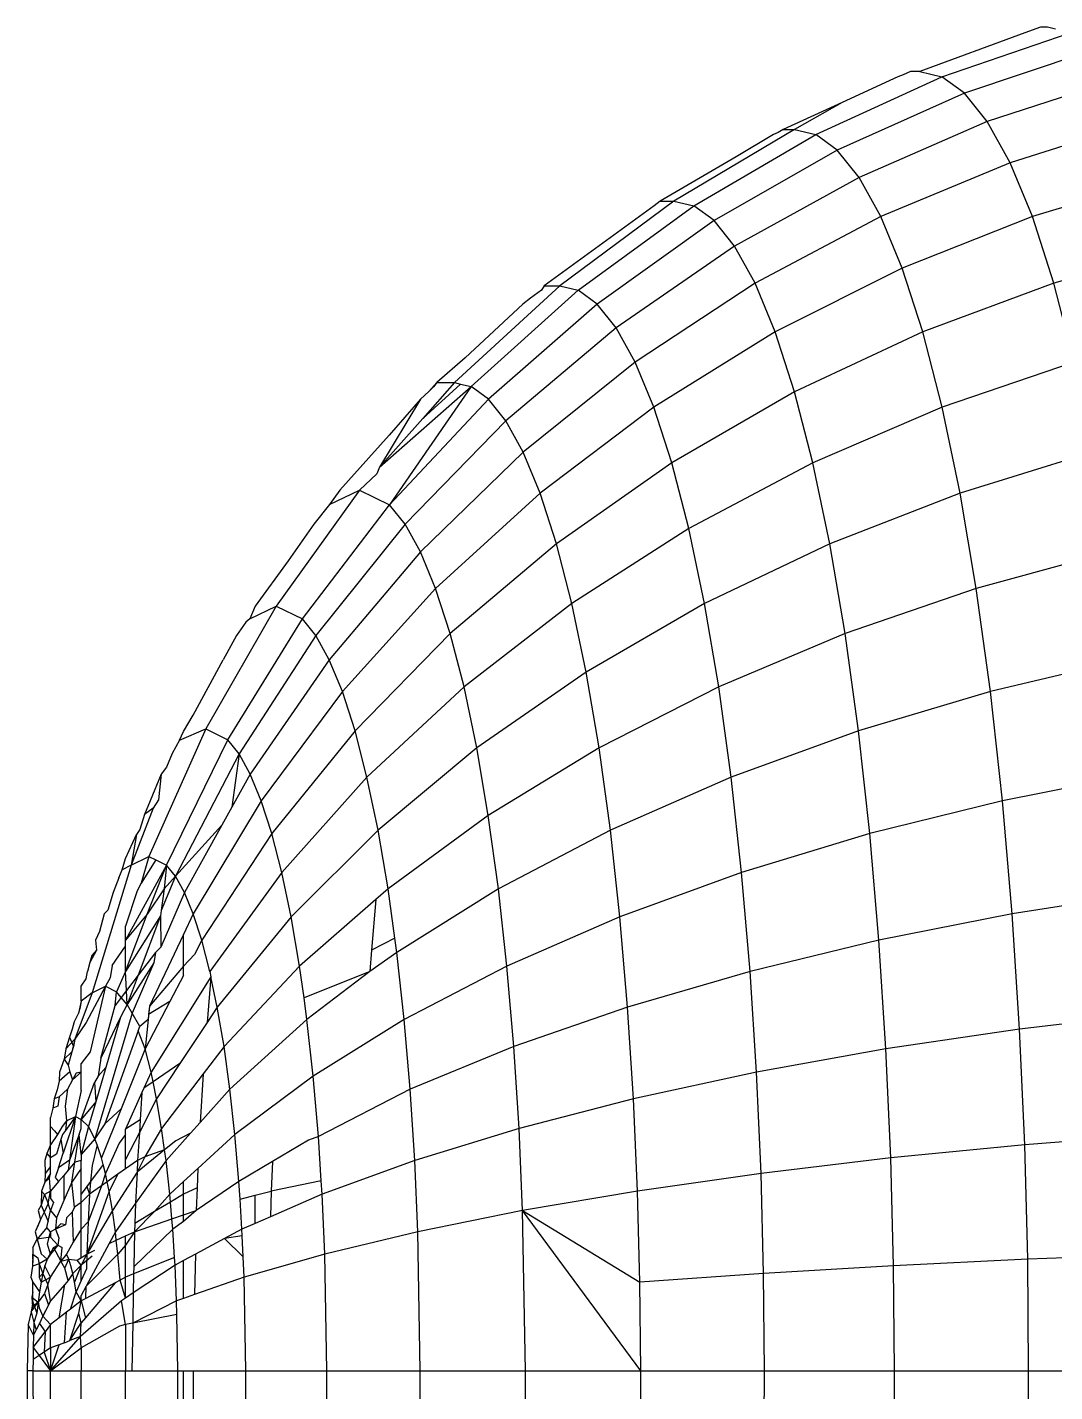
# Model space of a CAD drawing. Header units: millimetres. Extents: x 153 to 4750, y 92 to 3343.
# Drawn here: x 2133.38 to 2138.89, y 1089 to 1096.33 of the extents above; entities that cross this region are included whole.
import ezdxf

# ---------------------------------------------------------------- set-up
doc = ezdxf.new("R2010")
doc.units = ezdxf.units.MM

msp = doc.modelspace()

# ---------------------------------------------------------------- linework, layer by layer
for p, q in [((2138.7324, 1096.2969), (2138.1699, 1096.089)), ((2138.288, 1096.0608), (2138.9766, 1096.2969)), ((2138.8175, 1096.3261), (2138.7324, 1096.2969)), ((2138.8545, 1096.3261), (2138.8175, 1096.3261)), ((2138.8979, 1096.3157), (2138.8545, 1096.3261)), ((2139.1018, 1096.2057), (2138.4091, 1095.9726)), ((2137.611, 1095.7508), (2138.288, 1096.0608)), ((2138.0519, 1096.0608), (2137.7526, 1095.9216)), ((2138.0797, 1096.0704), (2138.0519, 1096.0608)), ((2138.1205, 1096.089), (2138.0797, 1096.0704)), ((2138.1699, 1096.089), (2138.1205, 1096.089)), ((2138.1699, 1096.089), (2138.288, 1096.0608)), ((2138.4091, 1095.9726), (2138.288, 1096.0608)), ((2139.2284, 1096.0478), (2138.5316, 1095.8198)), ((2137.7526, 1095.9216), (2137.4365, 1095.7777)), ((2137.7526, 1095.9216), (2137.4982, 1095.7777)), ((2138.4091, 1095.9726), (2137.7267, 1095.6665)), ((2138.5316, 1095.8198), (2138.4091, 1095.9726)), ((2137.4982, 1095.7777), (2136.8507, 1095.3931)), ((2137.4097, 1095.7621), (2137.3854, 1095.7508)), ((2137.4365, 1095.7777), (2137.4097, 1095.7621)), ((2137.4365, 1095.7777), (2137.4982, 1095.7777)), ((2137.4982, 1095.7777), (2137.611, 1095.7508)), ((2138.5316, 1095.8198), (2137.8437, 1095.5206)), ((2138.6537, 1095.5994), (2138.5316, 1095.8198)), ((2139.3547, 1095.8198), (2138.6537, 1095.5994)), ((2136.9569, 1095.3677), (2137.611, 1095.7508)), ((2137.3854, 1095.7508), (2137.1847, 1095.6308)), ((2137.7267, 1095.6665), (2137.611, 1095.7508)), ((2137.1847, 1095.6308), (2136.7771, 1095.3931)), ((2137.7267, 1095.6665), (2137.066, 1095.2883)), ((2137.8437, 1095.5206), (2137.7267, 1095.6665)), ((2138.6537, 1095.5994), (2137.9604, 1095.31)), ((2138.7736, 1095.31), (2138.6537, 1095.5994)), ((2137.8437, 1095.5206), (2137.1762, 1095.1508)), ((2137.9604, 1095.31), (2137.8437, 1095.5206)), ((2139.4786, 1095.5206), (2138.7736, 1095.31)), ((2136.8507, 1095.3931), (2136.2387, 1094.9383)), ((2136.7771, 1095.3931), (2136.7444, 1095.3677)), ((2136.7771, 1095.3931), (2136.8507, 1095.3931)), ((2136.8507, 1095.3931), (2136.9569, 1095.3677)), ((2136.7444, 1095.3677), (2136.1539, 1094.9383)), ((2136.3373, 1094.9147), (2136.9569, 1095.3677)), ((2137.066, 1095.2883), (2136.9569, 1095.3677)), ((2137.066, 1095.2883), (2136.4384, 1094.841)), ((2137.1762, 1095.1508), (2137.066, 1095.2883)), ((2137.9604, 1095.31), (2137.2861, 1094.9523)), ((2138.0749, 1095.0335), (2137.9604, 1095.31)), ((2138.7736, 1095.31), (2138.0749, 1095.0335)), ((2138.8891, 1094.9523), (2138.7736, 1095.31)), ((2137.1762, 1095.1508), (2136.5406, 1094.7135)), ((2137.2861, 1094.9523), (2137.1762, 1095.1508)), ((2139.5981, 1095.1508), (2138.8891, 1094.9523)), ((2138.0749, 1095.0335), (2137.394, 1094.6918)), ((2138.1853, 1094.6918), (2138.0749, 1095.0335)), ((2137.2861, 1094.9523), (2136.6426, 1094.5294)), ((2137.394, 1094.6918), (2137.2861, 1094.9523)), ((2138.8891, 1094.9523), (2138.1853, 1094.6918)), ((2138.9983, 1094.5294), (2138.8891, 1094.9523)), ((2136.2387, 1094.9383), (2135.6729, 1094.4189)), ((2135.7627, 1094.3974), (2136.3373, 1094.9147)), ((2136.1401, 1094.9147), (2136.0814, 1094.8729)), ((2136.1539, 1094.9383), (2136.1401, 1094.9147)), ((2136.1539, 1094.9383), (2136.2387, 1094.9383)), ((2136.2387, 1094.9383), (2136.3373, 1094.9147)), ((2136.4384, 1094.841), (2136.3373, 1094.9147)), ((2135.7298, 1094.5528), (2136.039, 1094.841)), ((2136.4384, 1094.841), (2135.8548, 1094.3304)), ((2136.0814, 1094.8729), (2136.039, 1094.841)), ((2136.5406, 1094.7135), (2136.4384, 1094.841)), ((2136.5406, 1094.7135), (2135.9479, 1094.2142)), ((2136.6426, 1094.5294), (2136.5406, 1094.7135)), ((2137.394, 1094.6918), (2136.7426, 1094.2878)), ((2137.498, 1094.3698), (2137.394, 1094.6918)), ((2138.1853, 1094.6918), (2137.498, 1094.3698)), ((2138.2896, 1094.2878), (2138.1853, 1094.6918)), ((2135.7298, 1094.5528), (2135.5779, 1094.4189)), ((2136.6426, 1094.5294), (2136.0408, 1094.0465)), ((2136.7426, 1094.2878), (2136.6426, 1094.5294)), ((2138.9983, 1094.5294), (2138.2896, 1094.2878)), ((2135.2715, 1093.9655), (2135.7627, 1094.3974)), ((2135.7627, 1094.3974), (2135.325, 1093.7639)), ((2135.5349, 1094.3712), (2135.4911, 1094.3304)), ((2135.6729, 1094.4189), (2135.5032, 1094.2272)), ((2135.7051, 1094.4112), (2135.5032, 1094.2272)), ((2135.5779, 1094.4189), (2135.5349, 1094.3712)), ((2135.5612, 1094.3957), (2135.5349, 1094.3712)), ((2135.5779, 1094.4189), (2135.5612, 1094.3957)), ((2135.5779, 1094.4189), (2135.6729, 1094.4189)), ((2135.6729, 1094.4189), (2135.7051, 1094.4112)), ((2135.7051, 1094.4112), (2135.7627, 1094.3974)), ((2135.8548, 1094.3304), (2135.7627, 1094.3974)), ((2137.498, 1094.3698), (2136.8391, 1093.9891)), ((2137.5964, 1093.9891), (2137.498, 1094.3698)), ((2135.4911, 1094.3304), (2135.2715, 1093.9655)), ((2135.4911, 1094.3304), (2135.3231, 1094.1363)), ((2135.325, 1093.7639), (2135.8548, 1094.3304)), ((2135.9479, 1094.2142), (2135.8548, 1094.3304)), ((2135.5032, 1094.2272), (2135.2715, 1093.9655)), ((2136.7426, 1094.2878), (2136.132, 1093.8264)), ((2136.8391, 1093.9891), (2136.7426, 1094.2878)), ((2138.2896, 1094.2878), (2137.5964, 1093.9891)), ((2138.386, 1093.8264), (2138.2896, 1094.2878)), ((2135.9479, 1094.2142), (2135.408, 1093.6603)), ((2136.0408, 1094.0465), (2135.9479, 1094.2142)), ((2135.3231, 1094.1363), (2135.0585, 1093.8428)), ((2136.0408, 1094.0465), (2135.4908, 1093.5109)), ((2136.132, 1093.8264), (2136.0408, 1094.0465)), ((2139.0992, 1094.0465), (2138.386, 1093.8264)), ((2135.1629, 1093.8428), (2135.2566, 1093.9295)), ((2135.2715, 1093.9655), (2135.2566, 1093.9295)), ((2136.8391, 1093.9891), (2136.2199, 1093.5544)), ((2136.9303, 1093.636), (2136.8391, 1093.9891)), ((2137.5964, 1093.9891), (2136.9303, 1093.636)), ((2137.6872, 1093.5544), (2137.5964, 1093.9891)), ((2135.1629, 1093.8428), (2134.7162, 1093.2197)), ((2135.0585, 1093.8428), (2135.0017, 1093.7651)), ((2135.0017, 1093.7651), (2135.1629, 1093.8428)), ((2135.1629, 1093.8428), (2135.325, 1093.7639)), ((2136.132, 1093.8264), (2135.572, 1093.3147)), ((2136.2199, 1093.5544), (2136.132, 1093.8264)), ((2138.386, 1093.8264), (2137.6872, 1093.5544)), ((2138.473, 1093.3147), (2138.386, 1093.8264)), ((2134.8569, 1093.1512), (2135.325, 1093.7639)), ((2135.0017, 1093.7651), (2134.9178, 1093.6603)), ((2135.408, 1093.6603), (2135.325, 1093.7639)), ((2134.9178, 1093.6603), (2134.7805, 1093.4618)), ((2135.408, 1093.6603), (2134.929, 1093.0612)), ((2135.4908, 1093.5109), (2135.408, 1093.6603)), ((2136.9303, 1093.636), (2136.3029, 1093.2328)), ((2137.0146, 1093.2328), (2136.9303, 1093.636)), ((2135.4908, 1093.5109), (2135.0009, 1092.9315)), ((2135.572, 1093.3147), (2135.4908, 1093.5109)), ((2136.2199, 1093.5544), (2135.6504, 1093.0723)), ((2136.3029, 1093.2328), (2136.2199, 1093.5544)), ((2137.6872, 1093.5544), (2137.0146, 1093.2328)), ((2137.7691, 1093.0723), (2137.6872, 1093.5544)), ((2139.1902, 1093.5109), (2138.473, 1093.3147)), ((2134.7805, 1093.4618), (2134.6037, 1093.2197)), ((2135.572, 1093.3147), (2135.0715, 1092.7612)), ((2135.6504, 1093.0723), (2135.572, 1093.3147)), ((2138.473, 1093.3147), (2137.7691, 1093.0723)), ((2138.549, 1092.7612), (2138.473, 1093.3147)), ((2134.7162, 1093.2197), (2134.3385, 1092.5603)), ((2134.5755, 1093.1512), (2134.7162, 1093.2197)), ((2134.6037, 1093.2197), (2134.5755, 1093.1512)), ((2134.7162, 1093.2197), (2134.8569, 1093.1512)), ((2136.3029, 1093.2328), (2135.7244, 1092.7856)), ((2136.3796, 1092.8656), (2136.3029, 1093.2328)), ((2137.0146, 1093.2328), (2136.3796, 1092.8656)), ((2137.0906, 1092.7856), (2137.0146, 1093.2328)), ((2134.4566, 1092.5028), (2134.8569, 1093.1512)), ((2134.5539, 1093.1343), (2134.5034, 1093.0612)), ((2134.5755, 1093.1512), (2134.5539, 1093.1343)), ((2134.929, 1093.0612), (2134.8569, 1093.1512)), ((2134.5034, 1093.0612), (2134.4315, 1092.9315)), ((2134.929, 1093.0612), (2134.5171, 1092.4273)), ((2135.0009, 1092.9315), (2134.929, 1093.0612)), ((2135.6504, 1093.0723), (2135.1395, 1092.5507)), ((2135.7244, 1092.7856), (2135.6504, 1093.0723)), ((2137.7691, 1093.0723), (2137.0906, 1092.7856)), ((2137.8409, 1092.5507), (2137.7691, 1093.0723)), ((2134.2707, 1092.6345), (2134.4315, 1092.9315)), ((2135.0009, 1092.9315), (2134.5774, 1092.3185)), ((2135.0715, 1092.7612), (2135.0009, 1092.9315)), ((2139.2699, 1092.9315), (2138.549, 1092.7612)), ((2136.3796, 1092.8656), (2135.7928, 1092.4583)), ((2136.4488, 1092.4583), (2136.3796, 1092.8656)), ((2135.0715, 1092.7612), (2134.6366, 1092.1755)), ((2135.1395, 1092.5507), (2135.0715, 1092.7612)), ((2135.7244, 1092.7856), (2135.2037, 1092.3018)), ((2135.7928, 1092.4583), (2135.7244, 1092.7856)), ((2137.0906, 1092.7856), (2136.4488, 1092.4583)), ((2137.1571, 1092.3018), (2137.0906, 1092.7856)), ((2138.549, 1092.7612), (2137.8409, 1092.5507)), ((2138.6134, 1092.1755), (2138.549, 1092.7612)), ((2134.2191, 1092.5464), (2134.2707, 1092.6345)), ((2134.3385, 1092.5603), (2134.0327, 1091.8763)), ((2134.198, 1092.5004), (2134.3385, 1092.5603)), ((2134.198, 1092.5004), (2134.2191, 1092.5464)), ((2134.3385, 1092.5603), (2134.4566, 1092.5028)), ((2135.1395, 1092.5507), (2134.6937, 1091.9988)), ((2135.2037, 1092.3018), (2135.1395, 1092.5507)), ((2137.8409, 1092.5507), (2137.1571, 1092.3018)), ((2137.9015, 1091.9988), (2137.8409, 1092.5507)), ((2134.1274, 1091.8302), (2134.4566, 1092.5028)), ((2134.198, 1092.5004), (2134.1589, 1092.4281)), ((2134.5171, 1092.4273), (2134.4566, 1092.5028)), ((2134.1589, 1092.4281), (2134.1275, 1092.3552)), ((2134.5171, 1092.4273), (2134.1759, 1091.7697)), ((2134.5171, 1092.4273), (2134.4791, 1092.1415)), ((2134.5774, 1092.3185), (2134.5171, 1092.4273)), ((2135.7928, 1092.4583), (2135.2631, 1092.0176)), ((2135.8545, 1092.0952), (2135.7928, 1092.4583)), ((2136.4488, 1092.4583), (2135.8545, 1092.0952)), ((2136.5095, 1092.0176), (2136.4488, 1092.4583)), ((2134.0995, 1092.3185), (2134.0403, 1092.1755)), ((2134.0995, 1092.3185), (2134.0847, 1092.1796)), ((2134.1275, 1092.3552), (2134.0995, 1092.3185)), ((2134.5774, 1092.3185), (2134.4791, 1092.1415)), ((2134.6366, 1092.1755), (2134.5774, 1092.3185)), ((2139.3373, 1092.3185), (2138.6134, 1092.1755)), ((2135.2037, 1092.3018), (2134.7476, 1091.7899)), ((2135.2631, 1092.0176), (2135.2037, 1092.3018)), ((2137.1571, 1092.3018), (2136.5095, 1092.0176)), ((2137.2134, 1091.7899), (2137.1571, 1092.3018)), ((2134.0403, 1092.1755), (2134.0105, 1092.102)), ((2134.0847, 1092.1796), (2134.0562, 1092.1349)), ((2134.6366, 1092.1755), (2134.2717, 1091.5679)), ((2134.6937, 1091.9988), (2134.6366, 1092.1755)), ((2138.6134, 1092.1755), (2137.9015, 1091.9988)), ((2138.6655, 1091.5679), (2138.6134, 1092.1755)), ((2134.0562, 1092.1349), (2133.9381, 1091.8302)), ((2134.0105, 1092.102), (2133.9841, 1092.0214)), ((2134.0562, 1092.1349), (2134.0105, 1092.102)), ((2134.4791, 1092.1415), (2134.425, 1092.0441)), ((2135.8545, 1092.0952), (2135.3167, 1091.7024)), ((2135.9085, 1091.7024), (2135.8545, 1092.0952)), ((2133.9841, 1092.0214), (2133.9668, 1091.9942)), ((2134.425, 1092.0441), (2134.1759, 1091.7697)), ((2134.425, 1092.0441), (2134.2242, 1091.6825)), ((2133.9078, 1091.8651), (2133.9668, 1091.9942)), ((2133.9668, 1091.9942), (2133.9381, 1091.8302)), ((2134.6937, 1091.9988), (2134.3175, 1091.4263)), ((2134.7476, 1091.7899), (2134.6937, 1091.9988)), ((2135.2631, 1092.0176), (2134.7975, 1091.5514)), ((2135.3167, 1091.7024), (2135.2631, 1092.0176)), ((2136.5095, 1092.0176), (2135.9085, 1091.7024)), ((2136.5607, 1091.5514), (2136.5095, 1092.0176)), ((2137.9015, 1091.9988), (2137.2134, 1091.7899)), ((2137.9506, 1091.4263), (2137.9015, 1091.9988)), ((2133.9381, 1091.8302), (2134.0327, 1091.8763)), ((2134.0327, 1091.8763), (2133.9925, 1091.7333)), ((2134.0327, 1091.8763), (2134.0701, 1091.8581)), ((2133.9381, 1091.8302), (2133.7292, 1091.1448)), ((2133.8726, 1091.7622), (2133.8907, 1091.8042)), ((2133.8907, 1091.8042), (2133.9078, 1091.8651)), ((2133.9381, 1091.8302), (2133.8907, 1091.8042)), ((2134.1274, 1091.8302), (2133.9078, 1091.4263)), ((2134.0701, 1091.8581), (2133.9925, 1091.7333)), ((2134.0237, 1091.5664), (2134.1274, 1091.8302)), ((2134.0701, 1091.8581), (2134.1274, 1091.8302)), ((2134.1274, 1091.8302), (2134.1157, 1091.7024)), ((2134.1759, 1091.7697), (2134.1274, 1091.8302)), ((2133.8726, 1091.7622), (2133.85, 1091.7065)), ((2133.9925, 1091.7333), (2133.9708, 1091.691)), ((2134.1759, 1091.7697), (2134.0998, 1091.5865)), ((2134.1759, 1091.7697), (2134.1157, 1091.7024)), ((2134.2242, 1091.6825), (2134.1759, 1091.7697)), ((2134.7476, 1091.7899), (2134.3607, 1091.2589)), ((2134.7975, 1091.5514), (2134.7476, 1091.7899)), ((2137.2134, 1091.7899), (2136.5607, 1091.5514)), ((2137.2589, 1091.2589), (2137.2134, 1091.7899)), ((2133.8412, 1091.6825), (2133.8141, 1091.5873)), ((2133.85, 1091.7065), (2133.8412, 1091.6825)), ((2133.9708, 1091.691), (2133.9078, 1091.5022)), ((2134.1157, 1091.7024), (2134.0237, 1091.5664)), ((2134.2242, 1091.6825), (2134.0968, 1091.3888)), ((2134.1157, 1091.7024), (2134.0998, 1091.5865)), ((2134.2717, 1091.5679), (2134.2242, 1091.6825)), ((2135.3167, 1091.7024), (2135.2516, 1091.6453)), ((2135.3532, 1091.4369), (2135.3167, 1091.7024)), ((2135.9085, 1091.7024), (2135.3636, 1091.3614)), ((2135.9542, 1091.2868), (2135.9085, 1091.7024)), ((2139.3919, 1091.6825), (2138.6655, 1091.5679)), ((2133.8141, 1091.5873), (2133.7938, 1091.5679)), ((2134.0998, 1091.5865), (2134.0957, 1091.5569)), ((2135.2516, 1091.6453), (2134.8424, 1091.2868)), ((2135.2516, 1091.6453), (2135.2282, 1091.3732)), ((2133.7938, 1091.5679), (2133.7677, 1091.4742)), ((2133.9078, 1091.2589), (2134.0237, 1091.5664)), ((2134.0237, 1091.5664), (2133.9078, 1091.4263)), ((2134.0957, 1091.5569), (2133.9078, 1091.2589)), ((2134.0957, 1091.5569), (2133.9761, 1091.2391)), ((2134.0957, 1091.5569), (2134.0968, 1091.3888)), ((2134.2717, 1091.5679), (2134.2191, 1091.4567)), ((2134.3175, 1091.4263), (2134.2717, 1091.5679)), ((2134.7975, 1091.5514), (2134.4006, 1091.0677)), ((2134.8424, 1091.2868), (2134.7975, 1091.5514)), ((2136.5607, 1091.5514), (2135.9542, 1091.2868)), ((2136.6022, 1091.0677), (2136.5607, 1091.5514)), ((2138.6655, 1091.5679), (2137.9506, 1091.4263)), ((2138.7053, 1090.9487), (2138.6655, 1091.5679)), ((2133.7677, 1091.4742), (2133.748, 1091.4263)), ((2133.9078, 1091.4263), (2133.9078, 1091.5022)), ((2134.2191, 1091.4567), (2134.037, 1091.0722)), ((2134.2191, 1091.2868), (2134.2191, 1091.4567)), ((2135.3532, 1091.4369), (2135.2282, 1091.3732)), ((2135.3636, 1091.3614), (2135.3532, 1091.4369)), ((2133.7533, 1091.3736), (2133.7174, 1091.3076)), ((2133.7533, 1091.3736), (2133.7269, 1091.3445)), ((2133.748, 1091.4263), (2133.7533, 1091.3736)), ((2133.8371, 1091.2907), (2133.9078, 1091.3951)), ((2133.9078, 1091.3951), (2133.9078, 1091.4263)), ((2133.9078, 1091.2589), (2133.9078, 1091.3951)), ((2134.0968, 1091.3888), (2134.0688, 1091.3614)), ((2134.3175, 1091.4263), (2134.2777, 1091.3501)), ((2134.3607, 1091.2589), (2134.3175, 1091.4263)), ((2135.2282, 1091.3732), (2135.2184, 1091.2589)), ((2137.9506, 1091.4263), (2137.2589, 1091.2589)), ((2137.988, 1090.8429), (2137.9506, 1091.4263)), ((2133.7174, 1091.3076), (2133.7048, 1091.2589)), ((2133.7269, 1091.3445), (2133.7174, 1091.3076)), ((2133.8371, 1091.2907), (2133.8259, 1091.2249)), ((2134.0605, 1091.305), (2133.9168, 1091.0818)), ((2134.0605, 1091.305), (2133.9431, 1091.0344)), ((2134.0688, 1091.3614), (2133.9761, 1091.2391)), ((2134.0688, 1091.3614), (2134.0605, 1091.305)), ((2134.2777, 1091.3501), (2134.2191, 1091.2868)), ((2135.3636, 1091.3614), (2135.2184, 1091.2589)), ((2135.4032, 1091.0006), (2135.3636, 1091.3614)), ((2133.6707, 1091.1793), (2133.6967, 1091.2198)), ((2133.6967, 1091.2198), (2133.7048, 1091.2589)), ((2133.8259, 1091.2249), (2133.7999, 1091.1793)), ((2133.9078, 1091.2589), (2133.8601, 1091.15)), ((2133.913, 1091.156), (2133.9078, 1091.2589)), ((2133.9761, 1091.2391), (2133.913, 1091.156)), ((2133.9761, 1091.2391), (2133.9168, 1091.0818)), ((2134.2191, 1091.2868), (2134.037, 1091.0722)), ((2134.3667, 1091.23), (2134.045, 1090.7177)), ((2134.2191, 1091.2379), (2134.1462, 1091.0984)), ((2134.2191, 1091.2379), (2134.2191, 1091.2868)), ((2134.3667, 1091.23), (2134.3456, 1090.9845)), ((2134.3607, 1091.2589), (2134.3667, 1091.23)), ((2134.4006, 1091.0677), (2134.3667, 1091.23)), ((2134.8424, 1091.2868), (2134.4366, 1090.8557)), ((2134.8658, 1091.1169), (2134.8424, 1091.2868)), ((2135.2184, 1091.2589), (2134.8658, 1091.1169)), ((2135.2184, 1091.2589), (2134.8818, 1091.0006)), ((2135.9542, 1091.2868), (2135.4032, 1091.0006)), ((2135.9912, 1090.8557), (2135.9542, 1091.2868)), ((2137.2589, 1091.2589), (2136.6022, 1091.0677)), ((2137.2936, 1090.7177), (2137.2589, 1091.2589)), ((2133.7292, 1091.1448), (2133.6356, 1090.8955)), ((2133.6707, 1091.0996), (2133.6707, 1091.1793)), ((2133.7292, 1091.1448), (2133.6707, 1091.0996)), ((2133.7999, 1091.1793), (2133.6972, 1090.985)), ((2133.7999, 1091.1793), (2133.7185, 1090.8269)), ((2133.7292, 1091.1448), (2133.7999, 1091.1793)), ((2133.7999, 1091.1793), (2133.8601, 1091.15)), ((2133.852, 1091.0756), (2133.8601, 1091.15)), ((2133.8854, 1091.1196), (2133.8601, 1091.15)), ((2133.913, 1091.156), (2133.8854, 1091.1196)), ((2133.9168, 1091.0818), (2133.913, 1091.156)), ((2133.6707, 1091.0996), (2133.6568, 1091.0344)), ((2133.6707, 1091.0996), (2133.6649, 1091.0677)), ((2133.7761, 1090.7938), (2133.852, 1091.0756)), ((2133.8854, 1091.1196), (2133.852, 1091.0756)), ((2133.9168, 1091.0818), (2133.8815, 1091.013)), ((2133.9168, 1091.0818), (2133.8854, 1091.1196)), ((2133.9431, 1091.0344), (2133.9168, 1091.0818)), ((2134.1462, 1091.0984), (2134.0128, 1090.8429)), ((2134.037, 1091.0722), (2134.0292, 1091.0006)), ((2134.1462, 1091.0984), (2134.0322, 1091.028)), ((2134.037, 1091.0722), (2134.0322, 1091.028)), ((2134.8818, 1091.0006), (2134.8658, 1091.1169)), ((2133.6568, 1091.0344), (2133.6325, 1090.989)), ((2133.6649, 1091.0677), (2133.6568, 1091.0344)), ((2133.9431, 1091.0344), (2133.7429, 1090.3611)), ((2133.8815, 1091.013), (2133.7761, 1090.7938)), ((2133.8815, 1091.013), (2133.8022, 1090.7435)), ((2133.9854, 1090.9632), (2133.9431, 1091.0344)), ((2134.0292, 1091.0006), (2133.9854, 1090.9632)), ((2134.0292, 1091.0006), (2134.0128, 1090.8429)), ((2134.0322, 1091.028), (2134.0292, 1091.0006)), ((2134.4006, 1091.0677), (2134.3456, 1090.9845)), ((2134.4366, 1090.8557), (2134.4006, 1091.0677)), ((2134.8818, 1091.0006), (2134.4682, 1090.6263)), ((2134.9151, 1090.6977), (2134.8818, 1091.0006)), ((2135.4032, 1091.0006), (2134.9151, 1090.6977)), ((2135.4353, 1090.6263), (2135.4032, 1091.0006)), ((2136.6022, 1091.0677), (2135.9912, 1090.8557)), ((2136.6338, 1090.5748), (2136.6022, 1091.0677)), ((2139.4334, 1091.0344), (2138.7053, 1090.9487)), ((2133.6213, 1090.9487), (2133.607, 1090.9062)), ((2133.6325, 1090.989), (2133.6213, 1090.9487)), ((2133.6972, 1090.985), (2133.6356, 1090.8955)), ((2133.9753, 1090.9395), (2133.7972, 1090.4413)), ((2133.9753, 1090.9395), (2133.9854, 1090.9632)), ((2134.0128, 1090.8429), (2133.9753, 1090.9395)), ((2134.3456, 1090.9845), (2134.2001, 1090.7643)), ((2138.7053, 1090.9487), (2137.988, 1090.8429)), ((2138.7328, 1090.3279), (2138.7053, 1090.9487)), ((2133.607, 1090.9062), (2133.5871, 1090.8429)), ((2133.6356, 1090.8955), (2133.5871, 1090.8429)), ((2133.607, 1090.9062), (2133.6288, 1090.8557)), ((2133.6356, 1090.8955), (2133.6209, 1090.8278)), ((2133.6288, 1090.8557), (2133.6209, 1090.8278)), ((2133.6356, 1090.8955), (2133.6288, 1090.8557)), ((2134.4366, 1090.8557), (2134.3252, 1090.7094)), ((2134.4682, 1090.6263), (2134.4366, 1090.8557)), ((2135.9912, 1090.8557), (2135.4353, 1090.6263)), ((2136.0194, 1090.4163), (2135.9912, 1090.8557)), ((2133.5797, 1090.7889), (2133.5548, 1090.7177)), ((2133.5871, 1090.8429), (2133.5797, 1090.7889)), ((2133.6209, 1090.8278), (2133.5797, 1090.7889)), ((2133.5797, 1090.7889), (2133.6004, 1090.7561)), ((2133.6209, 1090.8278), (2133.6004, 1090.7561)), ((2133.7185, 1090.8269), (2133.6707, 1090.7653)), ((2133.7761, 1090.7938), (2133.7618, 1090.6977)), ((2134.0128, 1090.8429), (2133.8849, 1090.5224)), ((2134.045, 1090.7177), (2134.0128, 1090.8429)), ((2137.988, 1090.8429), (2137.2936, 1090.7177)), ((2138.0139, 1090.2579), (2137.988, 1090.8429)), ((2133.6101, 1090.7198), (2133.5518, 1090.6696)), ((2133.5548, 1090.7177), (2133.5518, 1090.6696)), ((2133.6004, 1090.7561), (2133.6101, 1090.7198)), ((2133.6101, 1090.7198), (2133.6242, 1090.6773)), ((2133.6707, 1090.7177), (2133.6242, 1090.6773)), ((2133.6427, 1090.7122), (2133.6242, 1090.6773)), ((2133.6707, 1090.7177), (2133.6427, 1090.7122)), ((2133.6707, 1090.7177), (2133.6707, 1090.7653)), ((2133.6707, 1090.6198), (2133.6707, 1090.7177)), ((2133.8022, 1090.7435), (2133.7483, 1090.56)), ((2133.8022, 1090.7435), (2133.7618, 1090.6977)), ((2134.045, 1090.7177), (2134.0068, 1090.6329)), ((2134.0558, 1090.6662), (2134.045, 1090.7177)), ((2134.2001, 1090.7643), (2134.0558, 1090.6662)), ((2134.2001, 1090.7643), (2134.0749, 1090.5748)), ((2134.3252, 1090.7094), (2134.1019, 1090.4163)), ((2134.3252, 1090.7094), (2134.3085, 1090.4485)), ((2137.2936, 1090.7177), (2136.6338, 1090.5748)), ((2137.3177, 1090.1751), (2137.2936, 1090.7177)), ((2133.5518, 1090.6696), (2133.5413, 1090.6245)), ((2133.6242, 1090.6773), (2133.5973, 1090.6263)), ((2133.6707, 1090.4647), (2133.7409, 1090.6633)), ((2133.7618, 1090.6977), (2133.7409, 1090.6633)), ((2133.7409, 1090.6633), (2133.7483, 1090.56)), ((2134.0068, 1090.6329), (2133.996, 1090.6089)), ((2134.0558, 1090.6662), (2134.0068, 1090.6329)), ((2134.0749, 1090.5748), (2134.0558, 1090.6662)), ((2134.9151, 1090.6977), (2134.4949, 1090.3836)), ((2134.9427, 1090.3727), (2134.9151, 1090.6977)), ((2133.5249, 1090.5748), (2133.518, 1090.5245)), ((2133.5413, 1090.6245), (2133.5249, 1090.5748)), ((2133.5516, 1090.5858), (2133.5249, 1090.5748)), ((2133.5516, 1090.5858), (2133.5448, 1090.5366)), ((2133.5973, 1090.6263), (2133.5516, 1090.5858)), ((2133.5973, 1090.6263), (2133.5843, 1090.5351)), ((2133.6707, 1090.6198), (2133.6392, 1090.48)), ((2133.7483, 1090.56), (2133.6707, 1090.4647)), ((2133.7483, 1090.56), (2133.7093, 1090.4276)), ((2133.996, 1090.6089), (2133.9078, 1090.413)), ((2134.0749, 1090.5748), (2133.9823, 1090.3949)), ((2133.996, 1090.6089), (2133.9866, 1090.4632)), ((2134.1019, 1090.4163), (2134.0749, 1090.5748)), ((2134.4682, 1090.6263), (2134.3085, 1090.4485)), ((2134.4949, 1090.3836), (2134.4682, 1090.6263)), ((2135.4353, 1090.6263), (2134.9427, 1090.3727)), ((2135.4598, 1090.2449), (2135.4353, 1090.6263)), ((2136.6338, 1090.5748), (2136.0194, 1090.4163)), ((2136.6557, 1090.0806), (2136.6338, 1090.5748)), ((2133.518, 1090.5245), (2133.5064, 1090.4748)), ((2133.5448, 1090.5366), (2133.518, 1090.5245)), ((2133.5843, 1090.5351), (2133.5918, 1090.4575)), ((2133.8849, 1090.5224), (2133.7793, 1090.2579)), ((2133.8849, 1090.5224), (2133.7972, 1090.4413)), ((2133.5064, 1090.4276), (2133.5064, 1090.4748)), ((2133.5064, 1090.4276), (2133.5266, 1090.4041)), ((2133.5064, 1090.3279), (2133.5064, 1090.4276)), ((2133.5678, 1090.4276), (2133.5439, 1090.3845)), ((2133.5918, 1090.4575), (2133.5678, 1090.4276)), ((2133.6392, 1090.48), (2133.574, 1090.2839)), ((2133.6392, 1090.48), (2133.5865, 1090.4059)), ((2133.5918, 1090.4575), (2133.5865, 1090.4059)), ((2133.5918, 1090.4575), (2133.6392, 1090.48)), ((2133.6392, 1090.48), (2133.6075, 1090.2469)), ((2133.6392, 1090.48), (2133.6707, 1090.4647)), ((2133.6587, 1090.3842), (2133.6707, 1090.4163)), ((2133.6707, 1090.4163), (2133.6707, 1090.4647)), ((2133.7093, 1090.4276), (2133.6707, 1090.4647)), ((2133.7093, 1090.4276), (2133.6707, 1090.2757)), ((2133.7429, 1090.3611), (2133.7093, 1090.4276)), ((2133.7972, 1090.4413), (2133.7429, 1090.3611)), ((2133.9866, 1090.4632), (2133.9078, 1090.413)), ((2133.9078, 1090.3836), (2133.9078, 1090.413)), ((2133.9866, 1090.4632), (2133.9823, 1090.3949)), ((2134.1019, 1090.4163), (2134.0111, 1090.2646)), ((2134.1176, 1090.3016), (2134.1019, 1090.4163)), ((2134.3085, 1090.4485), (2134.2565, 1090.3907)), ((2136.0194, 1090.4163), (2135.4598, 1090.2449)), ((2136.0389, 1089.9758), (2136.0194, 1090.4163)), ((2133.5439, 1090.3845), (2133.5064, 1090.3279)), ((2133.5266, 1090.4041), (2133.5439, 1090.3845)), ((2133.5615, 1090.357), (2133.5377, 1090.2784)), ((2133.5706, 1090.3836), (2133.5615, 1090.357)), ((2133.5615, 1090.357), (2133.574, 1090.2839)), ((2133.5865, 1090.4059), (2133.5706, 1090.3836)), ((2133.6587, 1090.3842), (2133.6075, 1090.2469)), ((2133.6366, 1090.2353), (2133.6587, 1090.3842)), ((2133.6707, 1090.2757), (2133.6587, 1090.3842)), ((2133.7429, 1090.3611), (2133.6707, 1090.2757)), ((2133.7567, 1090.3279), (2133.7429, 1090.3611)), ((2133.874, 1090.338), (2133.8007, 1090.1751)), ((2133.9078, 1090.3836), (2133.874, 1090.338)), ((2133.9823, 1090.3949), (2133.9078, 1090.2502)), ((2133.9078, 1090.2502), (2133.9078, 1090.3836)), ((2133.9823, 1090.3949), (2133.9726, 1090.2449)), ((2134.178, 1090.3503), (2134.1176, 1090.3016)), ((2134.2565, 1090.3907), (2134.1254, 1090.2449)), ((2134.2565, 1090.3907), (2134.178, 1090.3503)), ((2134.4949, 1090.3836), (2134.2969, 1090.2023)), ((2134.5164, 1090.1318), (2134.4949, 1090.3836)), ((2134.8899, 1090.3528), (2134.6972, 1090.2387)), ((2134.9427, 1090.3727), (2134.8899, 1090.3528)), ((2134.958, 1090.1345), (2134.9427, 1090.3727)), ((2139.4622, 1090.3845), (2138.7328, 1090.3279)), ((2133.4861, 1090.2812), (2133.4744, 1090.2449)), ((2133.5064, 1090.3279), (2133.4861, 1090.2812)), ((2133.4861, 1090.2812), (2133.5064, 1090.2579)), ((2133.5064, 1090.2579), (2133.5064, 1090.3279)), ((2133.5377, 1090.2784), (2133.5064, 1090.2579)), ((2133.5479, 1090.2054), (2133.574, 1090.2839)), ((2133.6707, 1090.2757), (2133.6707, 1090.2449)), ((2133.7567, 1090.3279), (2133.7291, 1090.2172)), ((2133.7793, 1090.2579), (2133.7567, 1090.3279)), ((2134.1176, 1090.3016), (2133.9698, 1090.182)), ((2134.0111, 1090.2646), (2133.9698, 1090.182)), ((2134.0111, 1090.2646), (2133.9726, 1090.2449)), ((2134.1176, 1090.3016), (2134.0111, 1090.2646)), ((2134.1254, 1090.2449), (2134.1176, 1090.3016)), ((2138.7328, 1090.3279), (2138.0139, 1090.2579)), ((2138.7486, 1089.7142), (2138.7328, 1090.3279)), ((2133.4744, 1090.2449), (2133.4765, 1090.1751)), ((2133.5064, 1090.2127), (2133.4765, 1090.1751)), ((2133.5064, 1090.2127), (2133.5064, 1090.2579)), ((2133.5064, 1090.1751), (2133.5064, 1090.2127)), ((2133.5479, 1090.2054), (2133.5303, 1090.1526)), ((2133.6075, 1090.2469), (2133.5479, 1090.2054)), ((2133.6001, 1090.1921), (2133.5769, 1090.1647)), ((2133.6075, 1090.2469), (2133.6001, 1090.1921)), ((2133.6366, 1090.2353), (2133.6001, 1090.1921)), ((2133.6206, 1090.1282), (2133.6366, 1090.2353)), ((2133.6707, 1090.2018), (2133.6206, 1090.1282)), ((2133.6707, 1090.2449), (2133.6366, 1090.2353)), ((2133.6707, 1090.2018), (2133.6707, 1090.2449)), ((2133.6707, 1090.0634), (2133.6707, 1090.2018)), ((2133.7884, 1090.2224), (2133.7209, 1090.1312)), ((2133.7291, 1090.2172), (2133.7209, 1090.1312)), ((2133.7884, 1090.2224), (2133.7793, 1090.2579)), ((2133.8007, 1090.1751), (2133.7884, 1090.2224)), ((2133.9078, 1090.1993), (2133.8667, 1090.1704)), ((2133.9078, 1090.1993), (2133.9078, 1090.2502)), ((2133.9726, 1090.2449), (2133.9078, 1090.1993)), ((2134.1254, 1090.2449), (2133.9625, 1090.0153)), ((2133.9726, 1090.2449), (2133.9698, 1090.182)), ((2134.1454, 1090.0634), (2134.1254, 1090.2449)), ((2134.2969, 1090.2023), (2134.2191, 1090.1309)), ((2134.2969, 1090.2023), (2134.2923, 1090.098)), ((2134.6972, 1090.2387), (2134.5164, 1090.1318)), ((2134.6972, 1090.2387), (2134.6902, 1090.0806)), ((2135.4598, 1090.2449), (2134.9625, 1090.0634)), ((2135.4768, 1089.8624), (2135.4598, 1090.2449)), ((2138.0139, 1090.2579), (2137.3177, 1090.1751)), ((2138.0289, 1089.6797), (2138.0139, 1090.2579)), ((2133.4755, 1090.128), (2133.4567, 1090.0806)), ((2133.4765, 1090.1751), (2133.4755, 1090.128)), ((2133.5064, 1090.1751), (2133.4755, 1090.128)), ((2133.5006, 1090.1488), (2133.4755, 1090.128)), ((2133.5006, 1090.1488), (2133.5064, 1090.1751)), ((2133.5064, 1090.0806), (2133.5006, 1090.1488)), ((2133.549, 1090.1318), (2133.5064, 1090.0806)), ((2133.5303, 1090.1526), (2133.549, 1090.1318)), ((2133.5769, 1090.1647), (2133.549, 1090.1318)), ((2133.5769, 1090.1647), (2133.5779, 1090.0288)), ((2133.6206, 1090.1282), (2133.5779, 1090.0288)), ((2133.6352, 1089.994), (2133.6206, 1090.1282)), ((2133.7209, 1090.1312), (2133.701, 1090.1043)), ((2133.7209, 1090.1312), (2133.7144, 1090.0634)), ((2133.8007, 1090.1751), (2133.779, 1090.1088)), ((2133.81, 1090.1306), (2133.779, 1090.1088)), ((2133.81, 1090.1306), (2133.8007, 1090.1751)), ((2133.8667, 1090.1704), (2133.81, 1090.1306)), ((2133.8204, 1090.0806), (2133.81, 1090.1306)), ((2133.8667, 1090.1704), (2133.8204, 1090.0806)), ((2133.9698, 1090.182), (2133.8382, 1089.9758)), ((2133.9698, 1090.182), (2133.9625, 1090.0153)), ((2134.2191, 1090.1309), (2134.1454, 1090.0634)), ((2134.2191, 1090.0634), (2134.2191, 1090.1309)), ((2134.5164, 1090.1318), (2134.2869, 1089.9758)), ((2134.5225, 1090.037), (2134.5164, 1090.1318)), ((2134.958, 1090.1345), (2134.6902, 1090.0806)), ((2134.9625, 1090.0634), (2134.958, 1090.1345)), ((2137.3177, 1090.1751), (2136.6557, 1090.0806)), ((2137.3315, 1089.6388), (2137.3177, 1090.1751)), ((2133.4567, 1090.0806), (2133.4565, 1090.0053)), ((2133.4741, 1090.0611), (2133.4565, 1090.0053)), ((2133.4567, 1090.0806), (2133.4741, 1090.0611)), ((2133.5064, 1090.0806), (2133.4741, 1090.0611)), ((2133.4741, 1090.0611), (2133.4935, 1090.0144)), ((2133.4935, 1090.0144), (2133.5064, 1090.0806)), ((2133.5064, 1090.0806), (2133.5064, 1090.0404)), ((2133.701, 1090.1043), (2133.6707, 1090.0634)), ((2133.6707, 1090.0183), (2133.6707, 1090.0634)), ((2133.7144, 1090.0634), (2133.6707, 1090.0183)), ((2133.8204, 1090.0806), (2133.7001, 1089.7424)), ((2133.701, 1090.1043), (2133.7144, 1090.0634)), ((2133.779, 1090.1088), (2133.7078, 1089.9153)), ((2133.7144, 1090.0634), (2133.7078, 1089.9153)), ((2133.779, 1090.1088), (2133.7144, 1090.0634)), ((2133.8382, 1089.9758), (2133.8204, 1090.0806)), ((2134.1454, 1090.0634), (2134.0642, 1089.9698)), ((2134.149, 1090.0211), (2134.1454, 1090.0634)), ((2134.2191, 1090.0634), (2134.149, 1090.0211)), ((2134.2923, 1090.098), (2134.2191, 1090.0634)), ((2134.2191, 1089.9526), (2134.2191, 1090.0634)), ((2134.2923, 1090.098), (2134.2869, 1089.9758)), ((2134.5225, 1090.037), (2134.6037, 1090.0581)), ((2134.6037, 1090.0581), (2134.6902, 1090.0806)), ((2134.6037, 1089.9062), (2134.6037, 1090.0581)), ((2134.6902, 1090.0806), (2134.6866, 1089.9425)), ((2134.9625, 1090.0634), (2134.6866, 1089.9425)), ((2134.9768, 1089.7424), (2134.9625, 1090.0634)), ((2136.6557, 1090.0806), (2136.0389, 1089.9758)), ((2136.6683, 1089.5921), (2136.6557, 1090.0806)), ((2133.4565, 1090.0053), (2133.4389, 1089.9758)), ((2133.4389, 1089.9758), (2133.4524, 1089.9285)), ((2133.4565, 1090.0053), (2133.4722, 1089.9671)), ((2133.4935, 1090.0144), (2133.4722, 1089.9671)), ((2133.4934, 1089.9164), (2133.5064, 1089.9758)), ((2133.5064, 1089.9758), (2133.4935, 1090.0144)), ((2133.5064, 1090.0404), (2133.5225, 1090.0191)), ((2133.5225, 1090.0191), (2133.5064, 1089.9758)), ((2133.5064, 1089.9758), (2133.5385, 1089.9372)), ((2133.5779, 1090.0288), (2133.5385, 1089.9372)), ((2133.6352, 1089.994), (2133.6215, 1089.9673)), ((2133.6707, 1090.0183), (2133.6352, 1089.994)), ((2133.6707, 1089.8752), (2133.6707, 1090.0183)), ((2133.8382, 1089.9758), (2133.7001, 1089.7424)), ((2133.8538, 1089.8624), (2133.8382, 1089.9758)), ((2133.9625, 1090.0153), (2133.8538, 1089.8624)), ((2133.9625, 1090.0153), (2133.9576, 1089.9054)), ((2134.149, 1090.0211), (2134.0642, 1089.9698)), ((2134.1567, 1089.9312), (2134.149, 1090.0211)), ((2134.2869, 1089.9758), (2134.2191, 1089.9168)), ((2134.2191, 1089.9526), (2134.2869, 1089.9758)), ((2134.5329, 1089.8752), (2134.5225, 1090.037)), ((2136.0389, 1089.9758), (2135.4768, 1089.8624)), ((2136.0538, 1089.1156), (2136.0389, 1089.9758)), ((2136.6724, 1089.1156), (2136.0389, 1089.9758)), ((2136.0389, 1089.9758), (2136.6683, 1089.5921)), ((2133.4524, 1089.9285), (2133.4233, 1089.8624)), ((2133.44, 1089.8981), (2133.4233, 1089.8624)), ((2133.4524, 1089.9285), (2133.44, 1089.8981)), ((2133.4722, 1089.9671), (2133.4524, 1089.9285)), ((2133.4722, 1089.9671), (2133.4934, 1089.9164)), ((2133.4867, 1089.8856), (2133.4934, 1089.9164)), ((2133.5385, 1089.9372), (2133.5326, 1089.8752)), ((2133.561, 1089.9047), (2133.5326, 1089.8752)), ((2133.5864, 1089.8988), (2133.5326, 1089.8752)), ((2133.5864, 1089.8988), (2133.561, 1089.9047)), ((2133.5921, 1089.9369), (2133.5864, 1089.8988)), ((2133.6215, 1089.9673), (2133.5921, 1089.9369)), ((2133.6215, 1089.9673), (2133.6267, 1089.8063)), ((2133.7078, 1089.9153), (2133.6707, 1089.8752)), ((2133.7078, 1089.9153), (2133.7001, 1089.7424)), ((2134.0642, 1089.9698), (2133.9557, 1089.8624)), ((2133.9557, 1089.8624), (2134.1567, 1089.9312)), ((2133.9576, 1089.9054), (2133.9557, 1089.8624)), ((2134.0642, 1089.9698), (2133.9576, 1089.9054)), ((2134.1567, 1089.9312), (2134.2191, 1089.9526)), ((2134.1615, 1089.8752), (2134.1567, 1089.9312)), ((2134.2191, 1089.9168), (2134.1615, 1089.8752)), ((2134.2191, 1089.9168), (2134.2191, 1089.9526)), ((2134.6037, 1089.9062), (2134.5329, 1089.8752)), ((2134.6866, 1089.9425), (2134.6037, 1089.9062)), ((2133.4233, 1089.8624), (2133.4349, 1089.822)), ((2133.4867, 1089.8856), (2133.4349, 1089.822)), ((2133.5064, 1089.8335), (2133.4349, 1089.822)), ((2133.5064, 1089.8624), (2133.4867, 1089.8856)), ((2133.4896, 1089.7956), (2133.5064, 1089.8624)), ((2133.5326, 1089.8752), (2133.5064, 1089.8624)), ((2133.5064, 1089.8624), (2133.5064, 1089.8335)), ((2133.5064, 1089.8335), (2133.5454, 1089.7895)), ((2133.5326, 1089.8752), (2133.5508, 1089.8291)), ((2133.5508, 1089.8291), (2133.5454, 1089.7895)), ((2133.6707, 1089.8752), (2133.6267, 1089.8063)), ((2133.6707, 1089.7235), (2133.6707, 1089.8752)), ((2133.8538, 1089.8624), (2133.8197, 1089.7985)), ((2133.8588, 1089.8169), (2133.8538, 1089.8624)), ((2133.8588, 1089.8169), (2133.9078, 1089.8399)), ((2133.9557, 1089.8624), (2133.9078, 1089.7894)), ((2133.9078, 1089.8399), (2133.9557, 1089.8624)), ((2133.9078, 1089.7894), (2133.9078, 1089.8399)), ((2134.1615, 1089.8752), (2133.9524, 1089.6735)), ((2133.9557, 1089.8624), (2133.9524, 1089.6735)), ((2134.1713, 1089.7233), (2134.1615, 1089.8752)), ((2134.4399, 1089.8255), (2134.2828, 1089.7417)), ((2134.5329, 1089.8752), (2134.4399, 1089.8255)), ((2134.5344, 1089.8408), (2134.4399, 1089.8255)), ((2134.5394, 1089.7277), (2134.4399, 1089.8255)), ((2134.5344, 1089.8408), (2134.5329, 1089.8752)), ((2134.5394, 1089.7277), (2134.5344, 1089.8408)), ((2135.4768, 1089.8624), (2134.9768, 1089.7424)), ((2135.4897, 1089.1156), (2135.4768, 1089.8624)), ((2133.4116, 1089.7783), (2133.4349, 1089.822)), ((2133.4116, 1089.7783), (2133.4116, 1089.7422)), ((2133.4349, 1089.822), (2133.4559, 1089.7441)), ((2133.5223, 1089.7783), (2133.4871, 1089.7142)), ((2133.5064, 1089.7424), (2133.4896, 1089.7956)), ((2133.5454, 1089.7895), (2133.5064, 1089.7424)), ((2133.5223, 1089.7783), (2133.5454, 1089.7895)), ((2133.5223, 1089.7783), (2133.5616, 1089.7043)), ((2133.5454, 1089.7895), (2133.5685, 1089.7783)), ((2133.5616, 1089.7043), (2133.5685, 1089.7783)), ((2133.6267, 1089.8063), (2133.5921, 1089.7422)), ((2133.8197, 1089.7985), (2133.6971, 1089.5693)), ((2133.7001, 1089.7424), (2133.7431, 1089.7626)), ((2133.8197, 1089.7985), (2133.8588, 1089.8169)), ((2133.867, 1089.7424), (2133.8588, 1089.8169)), ((2133.9078, 1089.7894), (2133.867, 1089.7424)), ((2133.9078, 1089.618), (2133.9078, 1089.7894)), ((2133.4084, 1089.6774), (2133.3994, 1089.618)), ((2133.4116, 1089.7422), (2133.4084, 1089.6774)), ((2133.4116, 1089.7142), (2133.4084, 1089.6774)), ((2133.4441, 1089.6897), (2133.4084, 1089.6774)), ((2133.4116, 1089.7142), (2133.4116, 1089.7422)), ((2133.4116, 1089.7422), (2133.4369, 1089.7228)), ((2133.4369, 1089.7228), (2133.4441, 1089.6897)), ((2133.4871, 1089.7142), (2133.4441, 1089.6897)), ((2133.4441, 1089.6897), (2133.4653, 1089.6388)), ((2133.4441, 1089.6897), (2133.4454, 1089.6191)), ((2133.4559, 1089.7441), (2133.4871, 1089.7142)), ((2133.4759, 1089.6797), (2133.4653, 1089.6388)), ((2133.4871, 1089.7142), (2133.4759, 1089.6797)), ((2133.5064, 1089.618), (2133.4759, 1089.6797)), ((2133.5064, 1089.7424), (2133.4871, 1089.7142)), ((2133.5064, 1089.618), (2133.5616, 1089.7043)), ((2133.5921, 1089.7422), (2133.5616, 1089.7043)), ((2133.5616, 1089.7043), (2133.6037, 1089.7142)), ((2133.5818, 1089.6664), (2133.5616, 1089.7043)), ((2133.5818, 1089.6664), (2133.6037, 1089.7142)), ((2133.6037, 1089.7142), (2133.5921, 1089.7422)), ((2133.6149, 1089.6797), (2133.6037, 1089.7142)), ((2133.6037, 1089.7142), (2133.6484, 1089.7092)), ((2133.6254, 1089.6388), (2133.6149, 1089.6797)), ((2133.6707, 1089.6834), (2133.6254, 1089.6388)), ((2133.6707, 1089.6834), (2133.6352, 1089.5921)), ((2133.6484, 1089.7092), (2133.7001, 1089.7424)), ((2133.6484, 1089.7092), (2133.6707, 1089.7235)), ((2133.6707, 1089.6834), (2133.6484, 1089.7092)), ((2133.7001, 1089.7424), (2133.6707, 1089.6834)), ((2133.7287, 1089.7303), (2133.6707, 1089.6834)), ((2133.6707, 1089.6004), (2133.6707, 1089.6834)), ((2133.867, 1089.7424), (2133.6971, 1089.5693)), ((2133.7001, 1089.7424), (2133.6987, 1089.6632)), ((2133.8787, 1089.6024), (2133.867, 1089.7424)), ((2134.1738, 1089.6834), (2133.95, 1089.534)), ((2134.1713, 1089.7233), (2133.9518, 1089.6355)), ((2134.1738, 1089.6834), (2134.1713, 1089.7233)), ((2134.2191, 1089.7076), (2134.1738, 1089.6834)), ((2134.1824, 1089.4911), (2134.1738, 1089.6834)), ((2134.2828, 1089.7417), (2134.2191, 1089.7076)), ((2134.2191, 1089.504), (2134.2191, 1089.7076)), ((2134.2828, 1089.7417), (2134.2791, 1089.525)), ((2134.5443, 1089.618), (2134.5394, 1089.7277)), ((2134.9768, 1089.7424), (2134.5443, 1089.618)), ((2134.9876, 1089.1156), (2134.9768, 1089.7424)), ((2138.0289, 1089.6797), (2137.3315, 1089.6388)), ((2138.7486, 1089.7142), (2138.0289, 1089.6797)), ((2138.0337, 1089.1156), (2138.0289, 1089.6797)), ((2139.4788, 1089.7422), (2138.7486, 1089.7142)), ((2138.7537, 1089.1156), (2138.7486, 1089.7142)), ((2133.3994, 1089.618), (2133.4116, 1089.5921)), ((2133.4653, 1089.6388), (2133.4454, 1089.6191)), ((2133.4454, 1089.6191), (2133.4556, 1089.5921)), ((2133.4653, 1089.6388), (2133.4556, 1089.5921)), ((2133.4556, 1089.5921), (2133.5064, 1089.618)), ((2133.4653, 1089.6388), (2133.4915, 1089.578)), ((2133.4915, 1089.578), (2133.5064, 1089.618)), ((2133.5996, 1089.6002), (2133.5818, 1089.6664)), ((2133.6254, 1089.6388), (2133.5996, 1089.6002)), ((2133.6352, 1089.5921), (2133.6254, 1089.6388)), ((2133.6987, 1089.6632), (2133.6707, 1089.6004)), ((2133.9078, 1089.618), (2133.8787, 1089.6024)), ((2133.9518, 1089.6355), (2133.9078, 1089.618)), ((2133.9078, 1089.5058), (2133.9078, 1089.618)), ((2133.9518, 1089.6355), (2133.95, 1089.534)), ((2133.9524, 1089.6735), (2133.9518, 1089.6355)), ((2134.5443, 1089.618), (2134.2791, 1089.525)), ((2134.553, 1089.1156), (2134.5443, 1089.618)), ((2137.3315, 1089.6388), (2136.6683, 1089.5921)), ((2137.336, 1089.1156), (2137.3315, 1089.6388)), ((2133.4116, 1089.5404), (2133.4064, 1089.5117)), ((2133.4116, 1089.5404), (2133.4116, 1089.5921)), ((2133.4116, 1089.5921), (2133.4468, 1089.5404)), ((2133.4116, 1089.4844), (2133.4116, 1089.5404)), ((2133.4468, 1089.5404), (2133.4391, 1089.4844)), ((2133.4556, 1089.5921), (2133.4468, 1089.5404)), ((2133.4915, 1089.578), (2133.4738, 1089.5306)), ((2133.5064, 1089.4911), (2133.4915, 1089.578)), ((2133.5818, 1089.5794), (2133.5064, 1089.4911)), ((2133.5526, 1089.3997), (2133.5818, 1089.5794)), ((2133.5996, 1089.6002), (2133.5818, 1089.5794)), ((2133.6137, 1089.447), (2133.6439, 1089.5404)), ((2133.6439, 1089.5404), (2133.6352, 1089.5921)), ((2133.6707, 1089.6004), (2133.6439, 1089.5404)), ((2133.6707, 1089.4911), (2133.6439, 1089.5404)), ((2133.6971, 1089.5693), (2133.6707, 1089.52)), ((2133.853, 1089.5887), (2133.6942, 1089.4001)), ((2133.853, 1089.5887), (2133.696, 1089.5046)), ((2133.696, 1089.5046), (2133.6971, 1089.5693)), ((2133.8787, 1089.6024), (2133.853, 1089.5887)), ((2133.9078, 1089.5058), (2133.8787, 1089.6024)), ((2133.95, 1089.534), (2133.9078, 1089.5058)), ((2133.95, 1089.534), (2133.9472, 1089.3714)), ((2136.6724, 1089.1156), (2136.6683, 1089.5921)), ((2133.4013, 1089.4315), (2133.4391, 1089.4844)), ((2133.4116, 1089.4844), (2133.4013, 1089.4315)), ((2133.4095, 1089.459), (2133.4013, 1089.4315)), ((2133.4064, 1089.5117), (2133.4095, 1089.459)), ((2133.4064, 1089.5117), (2133.4116, 1089.4844)), ((2133.4064, 1089.5117), (2133.4391, 1089.4844)), ((2133.4116, 1089.4844), (2133.4095, 1089.459)), ((2133.4391, 1089.4844), (2133.4095, 1089.459)), ((2133.4116, 1089.4844), (2133.4325, 1089.4251)), ((2133.4391, 1089.4844), (2133.4325, 1089.4251)), ((2133.4738, 1089.5306), (2133.4391, 1089.4844)), ((2133.4391, 1089.4844), (2133.4448, 1089.4529)), ((2133.495, 1089.4683), (2133.4653, 1089.4087)), ((2133.4738, 1089.5306), (2133.495, 1089.4683)), ((2133.5064, 1089.4911), (2133.4809, 1089.4401)), ((2133.4809, 1089.4401), (2133.495, 1089.4683)), ((2133.495, 1089.4683), (2133.5064, 1089.4911)), ((2133.6707, 1089.4911), (2133.6137, 1089.447)), ((2133.6582, 1089.4251), (2133.6707, 1089.4911)), ((2133.8858, 1089.4911), (2133.6675, 1089.2998)), ((2133.6707, 1089.4911), (2133.6707, 1089.52)), ((2133.696, 1089.5046), (2133.6707, 1089.4911)), ((2133.6707, 1089.4911), (2133.6942, 1089.4001)), ((2133.9078, 1089.5058), (2133.8858, 1089.4911)), ((2133.9078, 1089.3637), (2133.8858, 1089.4911)), ((2134.1824, 1089.4911), (2133.9472, 1089.3714)), ((2134.2191, 1089.504), (2134.1824, 1089.4911)), ((2134.1836, 1089.4181), (2134.1824, 1089.4911)), ((2134.2791, 1089.525), (2134.2191, 1089.504)), ((2133.4013, 1089.4315), (2133.3857, 1089.3639)), ((2133.4013, 1089.4315), (2133.4155, 1089.3742)), ((2133.4325, 1089.4251), (2133.4155, 1089.3742)), ((2133.4448, 1089.4529), (2133.4653, 1089.4087)), ((2133.4653, 1089.4087), (2133.4458, 1089.3696)), ((2133.4653, 1089.4087), (2133.4809, 1089.4401)), ((2133.5064, 1089.3639), (2133.4653, 1089.4087)), ((2133.5526, 1089.3997), (2133.5064, 1089.3639)), ((2133.5913, 1089.4296), (2133.5526, 1089.3997)), ((2133.5804, 1089.2665), (2133.5913, 1089.4296)), ((2133.6137, 1089.447), (2133.5913, 1089.4296)), ((2133.6103, 1089.2779), (2133.6582, 1089.4251)), ((2133.6707, 1089.3723), (2133.6582, 1089.4251)), ((2133.6942, 1089.4001), (2133.6707, 1089.3723)), ((2134.1836, 1089.4181), (2133.9472, 1089.3714)), ((2134.1888, 1089.1156), (2134.1836, 1089.4181)), ((2133.3857, 1089.3639), (2133.3812, 1089.1156)), ((2133.4143, 1089.3066), (2133.3857, 1089.3639)), ((2133.4132, 1089.2404), (2133.477, 1089.325)), ((2133.4155, 1089.3742), (2133.4143, 1089.3066)), ((2133.429, 1089.3359), (2133.4143, 1089.3066)), ((2133.4155, 1089.3742), (2133.429, 1089.3359)), ((2133.4458, 1089.3696), (2133.429, 1089.3359)), ((2133.4458, 1089.3696), (2133.477, 1089.325)), ((2133.477, 1089.325), (2133.4713, 1089.2153)), ((2133.5064, 1089.3639), (2133.477, 1089.325)), ((2133.5064, 1089.2382), (2133.5064, 1089.3639)), ((2133.6103, 1089.2779), (2133.6707, 1089.3723)), ((2133.6675, 1089.2998), (2133.6707, 1089.3723)), ((2133.8764, 1089.3554), (2133.6707, 1089.2385)), ((2133.9078, 1089.3637), (2133.8764, 1089.3554)), ((2133.9472, 1089.3714), (2133.9078, 1089.3637)), ((2133.9078, 1089.3637), (2133.9078, 1089.1156)), ((2133.9472, 1089.3714), (2133.9428, 1089.1156)), ((2133.4132, 1089.2404), (2133.4121, 1089.1765)), ((2133.4143, 1089.3066), (2133.4132, 1089.2404)), ((2133.4132, 1089.2404), (2133.4449, 1089.198)), ((2133.5064, 1089.2382), (2133.4449, 1089.198)), ((2133.5064, 1089.1156), (2133.6675, 1089.2998)), ((2133.5517, 1089.2555), (2133.5064, 1089.2382)), ((2133.5064, 1089.1156), (2133.5517, 1089.2555)), ((2133.5064, 1089.1156), (2133.6707, 1089.2385)), ((2133.5064, 1089.2382), (2133.5064, 1089.1156)), ((2133.5804, 1089.2665), (2133.5517, 1089.2555)), ((2133.5804, 1089.2665), (2133.6103, 1089.2779)), ((2133.6675, 1089.2998), (2133.6103, 1089.2779)), ((2133.6707, 1089.2385), (2133.6675, 1089.2998)), ((2133.6707, 1089.2385), (2133.6707, 1089.1156)), ((2133.4121, 1089.1765), (2133.4116, 1089.1156)), ((2133.4449, 1089.198), (2133.4121, 1089.1765)), ((2133.4449, 1089.198), (2133.5064, 1089.1156)), ((2133.4713, 1089.2153), (2133.5064, 1089.1156)), ((2133.3812, 1089.1156), (2133.3812, 1086.8656)), ((2133.4116, 1089.1156), (2133.3812, 1089.1156)), ((2133.4116, 1089.1465), (2133.4116, 1089.1156)), ((2133.4116, 1089.1156), (2133.5064, 1089.1156)), ((2133.4116, 1089.1156), (2133.4183, 1086.8656)), ((2133.5064, 1089.1156), (2133.6707, 1089.1156)), ((2133.5064, 1086.8656), (2133.5064, 1089.1156)), ((2133.6707, 1086.8656), (2133.6707, 1089.1156)), ((2133.6707, 1089.1156), (2133.9078, 1089.1156)), ((2133.9078, 1086.8656), (2133.9078, 1089.1156)), ((2133.9078, 1089.1156), (2133.9428, 1089.1156)), ((2133.9428, 1089.1156), (2134.1888, 1089.1156)), ((2134.1888, 1089.1156), (2134.2191, 1089.1156)), ((2134.1888, 1086.8656), (2134.1888, 1089.1156)), ((2134.2191, 1086.8656), (2134.2191, 1089.1156)), ((2134.2191, 1089.1156), (2134.272, 1089.1156)), ((2134.272, 1089.1156), (2134.272, 1086.8656)), ((2134.272, 1089.1156), (2134.553, 1089.1156)), ((2134.553, 1089.1156), (2134.9876, 1089.1156)), ((2134.553, 1086.8656), (2134.553, 1089.1156)), ((2134.9876, 1089.1156), (2135.4897, 1089.1156)), ((2134.9876, 1086.8656), (2134.9876, 1089.1156)), ((2135.4897, 1089.1156), (2136.0538, 1089.1156)), ((2135.4897, 1086.8656), (2135.4897, 1089.1156)), ((2136.0538, 1089.1156), (2136.6724, 1089.1156)), ((2136.0538, 1086.8656), (2136.0538, 1089.1156)), ((2136.6724, 1089.1156), (2137.336, 1089.1156)), ((2136.6724, 1086.8656), (2136.6724, 1089.1156)), ((2137.324, 1086.8656), (2137.336, 1089.1156)), ((2137.336, 1089.1156), (2138.0337, 1089.1156)), ((2138.0337, 1089.1156), (2138.7537, 1089.1156)), ((2138.0337, 1086.8656), (2138.0337, 1089.1156)), ((2138.7537, 1089.1156), (2139.4841, 1089.1156)), ((2138.7537, 1086.8656), (2138.7537, 1089.1156))]:
    msp.add_line(p, q)

doc.saveas('drawing.dxf')
